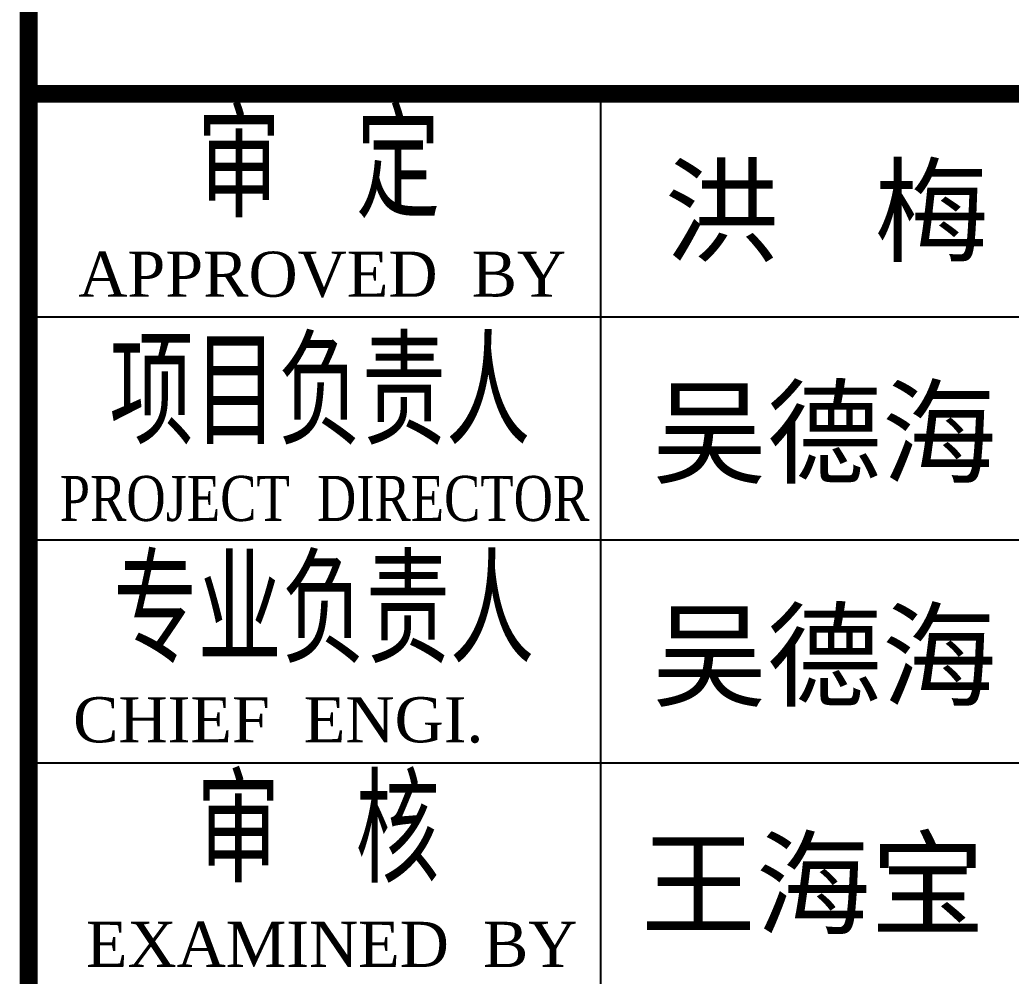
# Model space of a CAD drawing. Extents: x 14207793 to 14719554, y -1675802 to -1228715.
# Drawn here: x 14605225 to 14608525, y -1348582 to -1345399 of the extents above; entities that cross this region are included whole.
import ezdxf

# ---------------------------------------------------------------- set-up
doc = ezdxf.new("R2010")
doc.units = 0
doc.header["$LTSCALE"] = 500
doc.header["$MEASUREMENT"] = 0
doc.layers.get('0').update_dxf_attribs({"linetype": 'CONTINUOUS'})
doc.layers.add('PUB_TITLE', color=4, linetype='CONTINUOUS')
doc.styles.add('GHF', font='TIMES.TTF')
doc.styles.add('HZ', font='txt', dxfattribs={"width": 0.8, "bigfont": 'hztxt'})

msp = doc.modelspace()

# ---------------------------------------------------------------- linework, layer by layer
at = {"color": 4, "const_width": 59.39}
msp.add_lwpolyline([(14610255, -1361692.5), (14605255, -1361692.5), (14605255, -1329433.58), (14610255, -1329433.58)], close=True, dxfattribs=at)
at = {"layer": 'PUB_TITLE'}
for p, q in [((14607157.83, -1345628.35, -1000), (14607157.83, -1351568.88, -1000)), ((14605255, -1346387.6), (14610255, -1346387.6, -1000)), ((14605255, -1347129.95), (14610255, -1347129.95, -1000)), ((14605255, -1347872.3), (14610255, -1347872.3, -1000))]:
    msp.add_line(p, q, dxfattribs=at)
at = {"layer": 'PUB_TITLE', "const_width": 59.39}
msp.add_lwpolyline([(14605255, -1345645.25), (14610255, -1345645.25), (14610255, -1351584.05), (14605255, -1351584.05)], close=True, dxfattribs=at)

# ---------------------------------------------------------------- texts
at = {"color": 2, "width": 0.8}
for s, height, style, p in [('审 定', 350, 'HZ', (14605814.71, -1346057.57, -2000)), ('项目负责人', 350, 'HZ', (14605523.98, -1346812.95, -2000)), ('PROJECT  DIRECTOR', 150, 'GHF', (14605358.23, -1347066.92)), ('专业负责人', 350, 'HZ', (14605536.79, -1347539.92, -2000)), ('审 核', 350, 'HZ', (14605812.79, -1348271.27, 295.35))]:
    msp.add_text(s, height=height, dxfattribs=dict(at, style=style)).set_placement(p)
at = {"color": 2, "style": 'GHF'}
for s, height, p in [('洪   梅', 280, (14607370, -1346175)), ('APPROVED  BY', 150, (14605419.7, -1346320.5)), ('吴德海', 280, (14607330, -1346912.65)), ('吴德海', 280, (14607330, -1347655)), ('CHIEF  ENGI.', 150, (14605402.6, -1347803.79, -1000)), ('王海宝', 280, (14607292.5, -1348415)), ('EXAMINED  BY', 150, (14605445.21, -1348551.35))]:
    msp.add_text(s, height=height, dxfattribs=at).set_placement(p)

doc.saveas('drawing.dxf')
